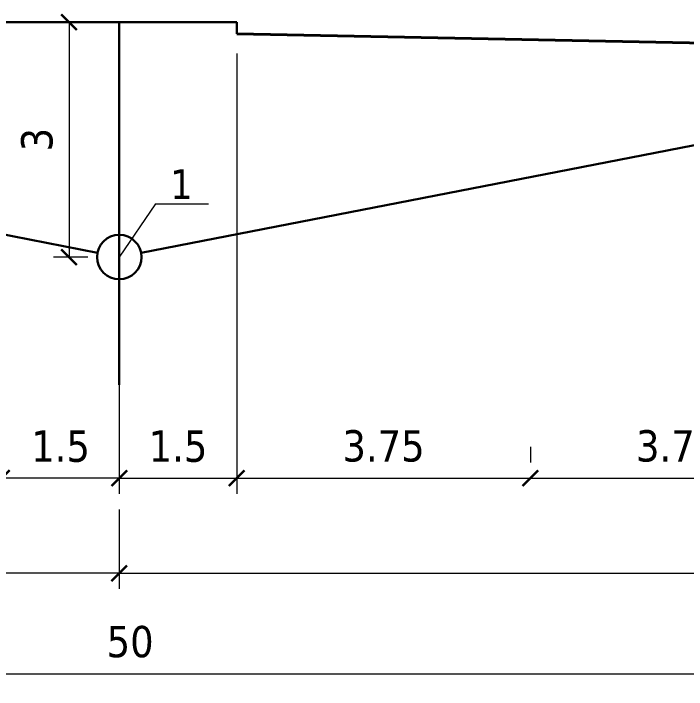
# Model space of a CAD drawing. Header units: millimetres. Extents: x -492806 to 8131902, y -181351 to 2373952.
# Drawn here: x -444470 to -435875, y -179046 to -170413 of the extents above; entities that cross this region are included whole.
import ezdxf

# ---------------------------------------------------------------- set-up
doc = ezdxf.new("R2010")
doc.units = ezdxf.units.MM
doc.header["$LTSCALE"] = 50
doc.layers.add('dorogi', color=7, linetype='Continuous', lineweight=30)
doc.layers.add('text', color=5, linetype='Continuous', lineweight=15)
doc.styles.get("Standard").update_dxf_attribs({"font": 'tahoma.ttf'})
doc.dimstyles.new('S-25$0', dxfattribs={"dimscale": 0, "dimtxt": 2, "dimasz": 1, "dimexe": 1, "dimexo": 2, "dimgap": 1, "dimtad": 3, "dimlfac": 0.001, "dimzin": 9, "dimdsep": 46, "dimtxsty": 'Standard', "dimblk": 'ARCHTICK', "dimcen": 2, "dimclrd": 256, "dimclre": 256, "dimclrt": 256, "dimadec": 0, "dimazin": 2, "dimtfac": 1, "dimtmove": 0, "dimatfit": 3, "dimldrblk": 'DOTSMALL', "dimfxl": 1, "dimlwd": -1, "dimlwe": -1, "dimarcsym": 0})

# ---------------------------------------------------------------- blocks, each defined once
blk = doc.blocks.new('_ArchTick')
at = {"color": 0, "linetype": 'ByBlock', "const_width": 0.15}
blk.add_lwpolyline([(-0.5, -0.5), (0.5, 0.5)], dxfattribs=at)
blk = doc.blocks.new('*D5')
at = {"layer": 'Defpoints', "color": 0, "transparency": 16777216}
for p in [(-468119.2, -176351.7), (-418119.2, -176351.7), (-418119.2, -178846)]:
    blk.add_point(p, dxfattribs=at)
at = {"layer": 'text', "transparency": 16777216}
for p, q in [((-468119.2, -176751.7), (-468119.2, -179046)), ((-418119.2, -176751.7), (-418119.2, -179046)), ((-468119.2, -178846), (-418119.2, -178846))]:
    blk.add_line(p, q, dxfattribs=at)
at = {"layer": 'text', "transparency": 16777216, "xscale": 199.9999771946564, "yscale": 199.9999771946564, "zscale": 199.9999771946564, "rotation": 180}
blk.add_blockref('_ArchTick', (-468119.2, -178846), dxfattribs=at)
at = {"layer": 'text', "transparency": 16777216, "xscale": 199.9999771946564, "yscale": 199.9999771946564, "zscale": 199.9999771946564}
blk.add_blockref('_ArchTick', (-418119.2, -178846), dxfattribs=at)
at = {"layer": 'text', "transparency": 16777216, "insert": (-442980.4, -178437.8), "char_height": 400, "attachment_point": 5}
blk.add_mtext('50', dxfattribs=at)
blk = doc.blocks.new('_DotSmall')
at = {"color": 0, "linetype": 'ByBlock', "const_width": 0.5}
blk.add_lwpolyline([(-0.0625, 0, 1), (0.0625, 0, 1)], format="xyb", close=True, dxfattribs=at)
blk = doc.blocks.new('*D8')
at = {"layer": 'Defpoints', "color": 0, "transparency": 16777216}
for p in [(-443119.2, -170523.3), (-443760.7, -173523.3), (-443119.2, -173523.3)]:
    blk.add_point(p, dxfattribs=at)
at = {"layer": 'text', "transparency": 16777216}
for p, q in [((-443519.2, -170523.3), (-443960.7, -170523.3)), ((-443760.7, -170523.3), (-443760.7, -173523.3)), ((-443519.2, -173523.3), (-443960.7, -173523.3))]:
    blk.add_line(p, q, dxfattribs=at)
at = {"layer": 'text', "transparency": 16777216, "xscale": 199.9999771946564, "yscale": 199.9999771946564, "zscale": 199.9999771946564}
for p, rotation in [((-443760.7, -170523.3), 90), ((-443760.7, -173523.3), 270)]:
    blk.add_blockref('_ArchTick', p, dxfattribs=dict(at, rotation=rotation))
at = {"layer": 'text', "transparency": 16777216, "insert": (-444169.1, -172023.3), "char_height": 400, "attachment_point": 5, "rotation": 90}
blk.add_mtext('3', dxfattribs=at)
blk = doc.blocks.new('*D9')
at = {"layer": 'Defpoints', "color": 0, "transparency": 16777216}
for p in [(-443119.2, -170523.3), (-441619.2, -170523.3), (-441619.2, -176346.6)]:
    blk.add_point(p, dxfattribs=at)
at = {"layer": 'text', "transparency": 16777216}
for p, q in [((-443119.2, -170923.3), (-443119.2, -176546.6)), ((-441619.2, -170923.3), (-441619.2, -176546.6)), ((-443119.2, -176346.6), (-441619.2, -176346.6))]:
    blk.add_line(p, q, dxfattribs=at)
at = {"layer": 'text', "transparency": 16777216, "xscale": 199.9999771946564, "yscale": 199.9999771946564, "zscale": 199.9999771946564, "rotation": 180}
blk.add_blockref('_ArchTick', (-443119.2, -176346.6), dxfattribs=at)
at = {"layer": 'text', "transparency": 16777216, "xscale": 199.9999771946564, "yscale": 199.9999771946564, "zscale": 199.9999771946564}
blk.add_blockref('_ArchTick', (-441619.2, -176346.6), dxfattribs=at)
at = {"layer": 'text', "transparency": 16777216, "insert": (-442369.2, -175941.8), "char_height": 400, "attachment_point": 5}
blk.add_mtext('1.5', dxfattribs=at)
blk = doc.blocks.new('*D10')
at = {"layer": 'Defpoints', "color": 0, "transparency": 16777216}
for p in [(-443119.2, -176346.6), (-418119.2, -176962.4), (-418119.2, -177562.4)]:
    blk.add_point(p, dxfattribs=at)
at = {"layer": 'text', "transparency": 16777216}
for p, q in [((-443119.2, -176746.6), (-443119.2, -177762.4)), ((-418119.2, -177362.4), (-418119.2, -177762.4)), ((-443119.2, -177562.4), (-418119.2, -177562.4))]:
    blk.add_line(p, q, dxfattribs=at)
at = {"layer": 'text', "transparency": 16777216, "xscale": 199.9999771946564, "yscale": 199.9999771946564, "zscale": 199.9999771946564, "rotation": 180}
blk.add_blockref('_ArchTick', (-443119.2, -177562.4), dxfattribs=at)
at = {"layer": 'text', "transparency": 16777216, "xscale": 199.9999771946564, "yscale": 199.9999771946564, "zscale": 199.9999771946564}
blk.add_blockref('_ArchTick', (-418119.2, -177562.4), dxfattribs=at)
at = {"layer": 'text', "transparency": 16777216, "insert": (-430619.2, -177154), "char_height": 400, "attachment_point": 5}
blk.add_mtext('25', dxfattribs=at)
blk = doc.blocks.new('*D11')
at = {"layer": 'Defpoints', "color": 0, "transparency": 16777216}
for p in [(-441619.2, -176346.6), (-437869.2, -176346.6), (-437869.2, -176346.6)]:
    blk.add_point(p, dxfattribs=at)
at = {"layer": 'text', "transparency": 16777216}
for p, q in [((-441619.2, -175946.6), (-441619.2, -176146.6)), ((-437869.2, -175946.6), (-437869.2, -176146.6)), ((-441619.2, -176346.6), (-437869.2, -176346.6))]:
    blk.add_line(p, q, dxfattribs=at)
at = {"layer": 'text', "transparency": 16777216, "xscale": 199.9999771946564, "yscale": 199.9999771946564, "zscale": 199.9999771946564, "rotation": 180}
blk.add_blockref('_ArchTick', (-441619.2, -176346.6), dxfattribs=at)
at = {"layer": 'text', "transparency": 16777216, "xscale": 199.9999771946564, "yscale": 199.9999771946564, "zscale": 199.9999771946564}
blk.add_blockref('_ArchTick', (-437869.2, -176346.6), dxfattribs=at)
at = {"layer": 'text', "transparency": 16777216, "insert": (-439744.2, -175938.3), "char_height": 400, "attachment_point": 5}
blk.add_mtext('3.75', dxfattribs=at)
blk = doc.blocks.new('*D12')
at = {"layer": 'Defpoints', "color": 0, "transparency": 16777216}
for p in [(-437869.2, -176346.6), (-434119.2, -176346.6), (-434119.2, -176346.6)]:
    blk.add_point(p, dxfattribs=at)
at = {"layer": 'text', "transparency": 16777216}
for p, q in [((-437869.2, -175946.6), (-437869.2, -176146.6)), ((-434119.2, -175946.6), (-434119.2, -176146.6)), ((-437869.2, -176346.6), (-434119.2, -176346.6))]:
    blk.add_line(p, q, dxfattribs=at)
at = {"layer": 'text', "transparency": 16777216, "xscale": 199.9999771946564, "yscale": 199.9999771946564, "zscale": 199.9999771946564, "rotation": 180}
blk.add_blockref('_ArchTick', (-437869.2, -176346.6), dxfattribs=at)
at = {"layer": 'text', "transparency": 16777216, "xscale": 199.9999771946564, "yscale": 199.9999771946564, "zscale": 199.9999771946564}
blk.add_blockref('_ArchTick', (-434119.2, -176346.6), dxfattribs=at)
at = {"layer": 'text', "transparency": 16777216, "insert": (-435994.2, -175938.3), "char_height": 400, "attachment_point": 5}
blk.add_mtext('3.75', dxfattribs=at)
blk = doc.blocks.new('*D22')
at = {"layer": 'Defpoints', "color": 0, "transparency": 16777216}
for p in [(-443119.2, -176346.6), (-468119.2, -176962.4), (-468119.2, -177562.4)]:
    blk.add_point(p, dxfattribs=at)
at = {"layer": 'text', "transparency": 16777216}
for p, q in [((-443119.2, -176746.6), (-443119.2, -177762.4)), ((-468119.2, -177362.4), (-468119.2, -177762.4)), ((-443119.2, -177562.4), (-468119.2, -177562.4))]:
    blk.add_line(p, q, dxfattribs=at)
at = {"layer": 'text', "transparency": 16777216, "xscale": 199.9999771946564, "yscale": 199.9999771946564, "zscale": 199.9999771946564, "rotation": 180}
blk.add_blockref('_ArchTick', (-468119.2, -177562.4), dxfattribs=at)
at = {"layer": 'text', "transparency": 16777216, "xscale": 199.9999771946564, "yscale": 199.9999771946564, "zscale": 199.9999771946564}
blk.add_blockref('_ArchTick', (-443119.2, -177562.4), dxfattribs=at)
at = {"layer": 'text', "transparency": 16777216, "insert": (-455619.2, -177154), "char_height": 400, "attachment_point": 5}
blk.add_mtext('25', dxfattribs=at)
blk = doc.blocks.new('*D35')
at = {"layer": 'Defpoints', "color": 0, "transparency": 16777216}
for p in [(-444619.2, -170523.3), (-443119.2, -170523.3), (-444619.2, -176346.6)]:
    blk.add_point(p, dxfattribs=at)
at = {"layer": 'text', "transparency": 16777216}
for p, q in [((-444619.2, -170923.3), (-444619.2, -176546.6)), ((-443119.2, -170923.3), (-443119.2, -176546.6)), ((-443119.2, -176346.6), (-444619.2, -176346.6))]:
    blk.add_line(p, q, dxfattribs=at)
at = {"layer": 'text', "transparency": 16777216, "xscale": 199.9999771946564, "yscale": 199.9999771946564, "zscale": 199.9999771946564, "rotation": 180}
blk.add_blockref('_ArchTick', (-444619.2, -176346.6), dxfattribs=at)
at = {"layer": 'text', "transparency": 16777216, "xscale": 199.9999771946564, "yscale": 199.9999771946564, "zscale": 199.9999771946564}
blk.add_blockref('_ArchTick', (-443119.2, -176346.6), dxfattribs=at)
at = {"layer": 'text', "transparency": 16777216, "insert": (-443869.2, -175941.8), "char_height": 400, "attachment_point": 5}
blk.add_mtext('1.5', dxfattribs=at)

msp = doc.modelspace()

# ---------------------------------------------------------------- linework, layer by layer
at = {"layer": 'dorogi'}
for p, q in [((-444619.198, -170523.255), (-441619.198, -170523.255)), ((-443119.198, -170523.255), (-443119.198, -175157.03)), ((-443119.198, -170523.255), (-443119.198, -175157.03)), ((-441619.198, -170523.255), (-441619.198, -170673.255)), ((-455599.625, -171092.863), (-443397.557, -173469.048)), ((-430638.772, -171092.863), (-442840.839, -173469.048))]:
    msp.add_line(p, q, dxfattribs=at)
at = {"layer": 'dorogi', "lineweight": 40}
msp.add_line((-441619.198, -170673.255), (-430069.198, -170904.255), dxfattribs=at)
at = {"layer": 'dorogi'}
msp.add_circle((-443119.198, -173523.255), 283.588, dxfattribs=at)
at = {"layer": 'text'}
for q in [(-443119.198, -173523.255), (-441980.223, -172842.199)]:
    msp.add_line((-442658.36, -172842.199), q, dxfattribs=at)

# ---------------------------------------------------------------- texts
msp.add_text('1', height=379.295, dxfattribs=at).set_placement((-442468.872, -172783.088))

# ---------------------------------------------------------------- dimensions: what is measured, and where the dimension line sits
for base, p1, p2, angle, picture, middle in [((-443760.748, -173523.255), (-443119.198, -170523.255), (-443119.198, -173523.255), 90, '*D8', (-444169.076, -172023.255)), ((-468119.198, -177562.358), (-443119.198, -176346.61), (-468119.198, -176962.358), 180, '*D22', (-455619.198, -177154.03))]:
    dim = msp.add_linear_dim(base=base, p1=p1, p2=p2, angle=angle, dimstyle='S-25$0', override={"dimscale": 199.999977}, dxfattribs=at)
    dim.commit()
    dim.dimension.update_dxf_attribs({"geometry": picture, "text_midpoint": middle})
dim = msp.add_linear_dim(base=(-444619.198, -176346.61), p1=(-443119.198, -170523.255), p2=(-444619.198, -170523.255), angle=180, dimstyle='S-25$0', override={"dimscale": 199.999977}, dxfattribs=at)
dim.commit()
dim.dimension.update_dxf_attribs({"geometry": '*D35', "text_midpoint": (-443869.198, -176346.61), "dimtype": 160})
dim = msp.add_linear_dim(base=(-441619.198, -176346.61), p1=(-443119.198, -170523.255), p2=(-441619.198, -170523.255), dimstyle='S-25$0', override={"dimscale": 199.999977}, dxfattribs=at)
dim.commit()
dim.dimension.update_dxf_attribs({"geometry": '*D9', "text_midpoint": (-442369.198, -176346.61), "dimtype": 160})
for base, p1, p2, picture, middle in [((-437869.198, -176346.61), (-441619.198, -176346.61), (-437869.198, -176346.61), '*D11', (-439744.198, -175938.283)), ((-434119.198, -176346.61), (-437869.198, -176346.61), (-434119.198, -176346.61), '*D12', (-435994.198, -175938.283)), ((-418119.198, -177562.358), (-443119.198, -176346.61), (-418119.198, -176962.358), '*D10', (-430619.198, -177154.03))]:
    dim = msp.add_linear_dim(base=base, p1=p1, p2=p2, dimstyle='S-25$0', override={"dimscale": 199.999977}, dxfattribs=at)
    dim.commit()
    dim.dimension.update_dxf_attribs({"geometry": picture, "text_midpoint": middle})
dim = msp.add_linear_dim(base=(-418119.198, -178846.023), p1=(-468119.198, -176351.694), p2=(-418119.198, -176351.694), text='50', dimstyle='S-25$0', override={"dimscale": 199.999977}, dxfattribs=at)
dim.commit()
dim.dimension.update_dxf_attribs({"geometry": '*D5', "text_midpoint": (-442980.363, -178846.023), "dimtype": 160})

doc.saveas('drawing.dxf')
